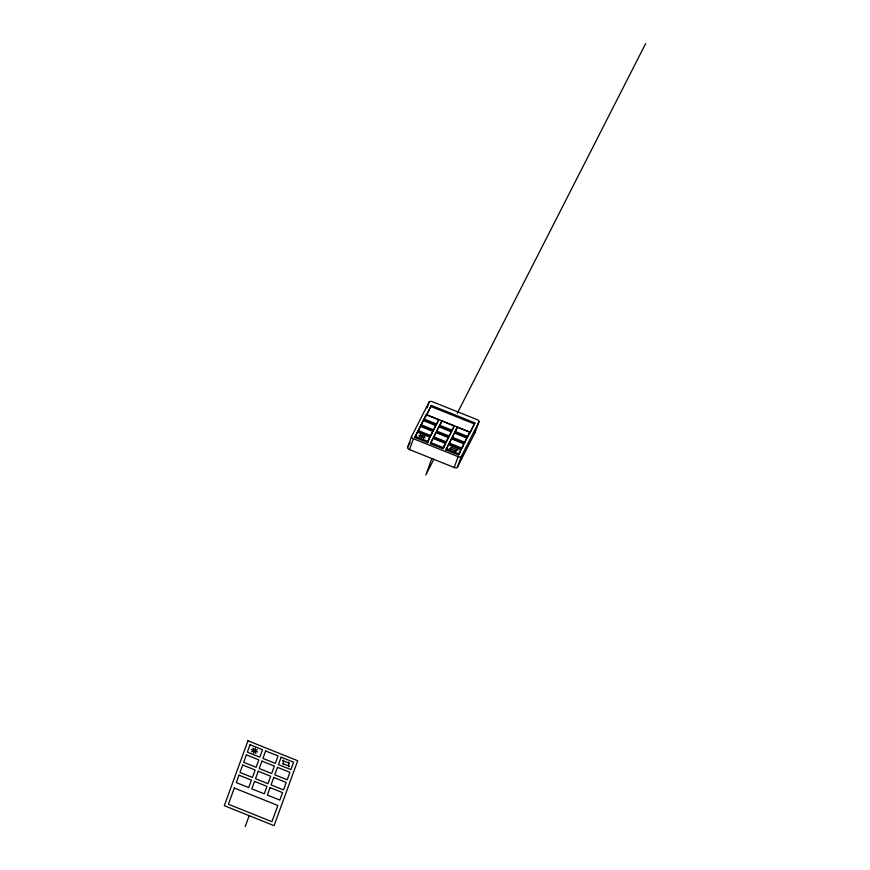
<?xml version="1.0" encoding="UTF-8"?>
<svg xmlns="http://www.w3.org/2000/svg" width="870" height="870" viewBox="0 0 870 870"><rect width="100%" height="100%" fill="white"/><g stroke="black" fill="none" stroke-linecap="round" stroke-linejoin="round"><path stroke-width="1.3" d="M253.442 753.442L255.41 748.026M245.253 826.5L249.19 815.679M407.628 447.321L411.564 436.501L429.236 401.82A3.067 1.577 20 0 1 432.607 401.799L477.271 419.71A2.479 1.272 20 0 1 478.989 421.776L475.053 432.597L457.402 467.233A2.795 1.435 20 0 1 454.162 467.484L409.487 449.562A2.697 1.381 20 0 1 407.628 447.321L410.064 442.536M409.487 449.562L413.435 438.741A2.697 1.381 20 0 1 411.564 436.501M414.838 437.447L417.393 432.118L429.834 437.11L429.432 438.186L427.268 442.438L414.838 437.447L417.393 432.118M417.785 431.65L420.34 426.322L432.781 431.313L432.39 432.39L430.226 436.642L417.785 431.65L420.34 426.322M427.05 407.834L429.236 401.82M420.732 425.865L423.288 420.536L435.729 425.517L435.337 426.604L433.173 430.846L420.732 425.865L423.288 420.536M423.69 420.069L426.246 414.74L438.687 419.731L438.284 420.808L436.12 425.06L423.69 420.069L426.246 414.74M431.346 405.431L426.235 415.773L431.346 405.431L474.879 422.896L469.767 433.238L474.879 422.896M427.268 442.438L429.834 437.11M427.681 442.993L428.997 439.393M430.226 436.642L432.781 431.313M433.173 430.846L435.729 425.517M436.12 425.06L438.687 419.731M444.983 444.429L442.819 448.67L430.378 443.678L432.934 438.349L445.375 443.341L443.667 448.028M432.934 438.349L430.378 443.678M433.336 437.893L435.892 432.564L448.333 437.556L447.93 438.632L445.766 442.884L433.336 437.893L435.892 432.564M436.283 432.096L438.839 426.768L451.28 431.759L450.888 432.836L448.724 437.088L436.283 432.096L438.839 426.768M439.23 426.311L441.797 420.982L454.227 425.963L451.671 431.292L439.23 426.311L441.394 422.059M431.824 458.523L425.832 474.987L433.847 459.273M442.819 448.67L445.375 443.341M445.766 442.884L448.333 437.556M448.724 437.088L451.28 431.759M451.671 431.292L454.227 425.963M460.534 450.66L458.37 454.912L445.929 449.921L448.485 444.592L460.926 449.583L459.219 454.27M448.485 444.592L445.929 449.921M463.482 444.874L461.317 449.116L448.876 444.124L451.443 438.795L463.873 443.787L462.612 447.278M451.443 438.795L448.876 444.124M451.834 438.339L454.39 433.01L466.831 438.001L464.275 443.33L451.834 438.339L453.455 435.152M453.999 434.087L454.39 433.01M454.782 432.542L457.337 427.213L469.778 432.205L469.387 433.282L467.223 437.534L454.782 432.542L457.337 427.213M458.37 454.912L460.926 449.583M454.162 467.484L458.109 456.663A2.795 1.435 20 0 0 461.35 456.413L478.989 421.776M461.317 449.116L463.873 443.787M464.275 443.33L466.831 438.001M467.223 437.534L469.778 432.205M457.402 467.233L461.35 456.413M421.232 438.067L422.798 434.978M457.239 413.348L645.692 43.5M449.659 449.007L452.313 447.289M454.934 451.117L457.587 449.409M251.528 751.767L257.313 749.701M419.264 436.74L424.767 436.316M430.954 406.507L474.487 423.973M426.626 414.696L470.159 432.162M424.081 418.992L436.522 423.973M439.633 425.223L452.063 430.215M455.173 431.466L467.614 436.457M421.123 424.777L433.564 429.769M436.675 431.02L449.116 436.011M452.226 437.251L464.667 442.243M418.176 430.574L430.617 435.565M433.728 436.805L446.169 441.797M449.279 443.047L461.709 448.039M450.964 447.245L457.99 450.073M418.905 435.283L425.125 437.773M449.257 448.344L456.293 451.16M415.229 436.359L427.67 441.351M430.78 442.602L443.211 447.593M446.321 448.833L458.762 453.825M413.435 438.741L458.109 456.663M282.511 760.521L289.547 763.338M251.31 749.483L257.531 751.984M282.522 763.49L289.547 766.307M420.373 434.554L423.657 438.502M252.92 747.939L255.921 753.529M288.666 762.153L288.677 766.796M283.392 760.043L283.402 764.676M474.618 431.335A2.479 1.272 20 0 1 475.053 432.597M247.95 740.772L224.308 805.696L274.072 825.663L297.703 760.728L247.95 740.772M234.313 788.013L228.408 804.239L271.94 821.704L277.845 805.479L234.313 788.013M238.989 775.159L236.281 782.598L248.722 787.589L251.43 780.151L238.989 775.159M242.686 765.013L239.979 772.451L252.42 777.443L255.127 770.004L242.686 765.013M246.373 754.866L243.665 762.305L256.106 767.296L258.814 759.858L246.373 754.866M250.071 744.731L247.363 752.169L259.804 757.15L262.512 749.712L250.071 744.731M254.54 781.401L251.832 788.84L264.273 793.832L266.981 786.382L254.54 781.401M258.238 771.255L255.53 778.693L267.96 783.685L270.668 776.247L258.238 771.255M261.924 761.109L259.216 768.547L271.657 773.539L274.365 766.1L261.924 761.109M265.622 750.962L262.914 758.401L275.344 763.392L278.063 755.954L265.622 750.962M270.091 787.633L267.384 795.071L279.825 800.063L282.532 792.624L270.091 787.633M273.778 777.486L271.07 784.925L283.511 789.916L286.219 782.478L273.778 777.486M277.476 767.34L274.768 774.789L287.209 779.77L289.917 772.332L277.476 767.34M281.162 757.204L278.454 764.643L290.895 769.624L293.603 762.185L281.162 757.204"/></g></svg>
